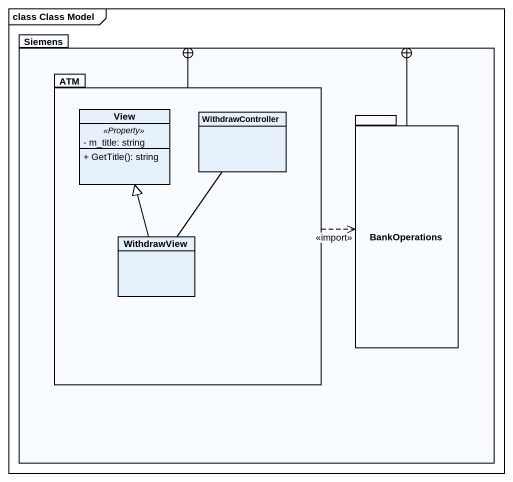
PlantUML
@startuml
mainframe class Class Model
hide circle
hide empty members
skinparam classAttributeIconSize 0
package Siemens {
  package ATM {
    class View {
      .. <<Property>> ..
      - m_title: string
      --
      + GetTitle(): string
    }
    class WithdrawController
    class WithdrawView
  }
  package BankOperations {
  }
}
ATM -right-+ Siemens
ATM .right.> BankOperations : <<import>>
BankOperations -left-+ Siemens
WithdrawView -up-|> View
WithdrawView -up- WithdrawController
@enduml
